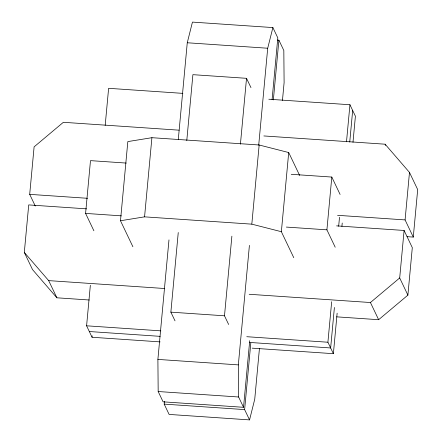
<?xml version="1.0" encoding="UTF-8"?>
<svg xmlns="http://www.w3.org/2000/svg" width="442" height="442" viewBox="0 0 442 442"><rect width="100%" height="100%" fill="white"/><g stroke="black" fill="none" stroke-linecap="round" stroke-linejoin="round"><path stroke-width="0.66" d="M89.262 300.002L56.88 297.798L32.515 269.587L24.31 252.41L28.719 204.911L86.577 208.851M35.266 206.011L29.697 194.358L34.106 146.86L63.366 122.296L179.115 130.18M93.892 230.79L85.588 213.409L90.488 160.634L126.235 163.07M160.126 341.887L92.058 337.257L86.593 325.804L90.35 285.305M105.185 125.384L108.621 88.317L182.872 93.373M92.058 337.257L92.19 335.881M132.898 246.752L120.484 220.751L127.826 141.589L151.91 137.694L259.161 144.993L288.709 152.545L299.643 175.446M120.484 220.751L144.562 216.851L151.91 137.694M249.719 340.699L243.536 407.303L163.098 401.828L158.175 391.524L157.893 359.412L168.977 239.895M178.281 139.611L187.264 42.764L192.447 22.1L272.885 27.575L277.808 37.879L272.073 99.682M175.021 320.848L170.866 312.151L178.253 232.536M186.784 140.562L192.9 74.67L246.525 78.317L250.973 87.632M259.448 348.412L254.736 399.236L249.553 419.9L169.115 414.425L164.192 404.121L164.446 401.375M228.647 324.494L224.492 315.803L231.879 236.183M240.415 144.208L246.525 78.317M243.536 407.303L238.614 396.999L238.332 364.888L249.415 245.371M258.719 145.087L267.703 48.239L272.885 27.575M293.775 257.703L281.361 231.707L251.813 224.155L259.161 144.993M249.553 419.9L244.63 409.596L250.807 342.986M273.36 99.909L278.902 40.172L277.526 40.078M282.455 100.45L284.107 82.588L283.825 50.476L278.902 40.172M281.361 231.707L288.709 152.545M335.207 247.222L326.909 229.834L331.804 177.06L291.239 174.303M252.249 348.158L333.378 353.683L327.909 342.23L331.666 301.737M338.671 226.232L339.495 217.309M346.5 141.81L349.942 104.743L268.813 99.223M334.401 307.461L330.644 347.959L249.515 342.434M341.915 226.47L342.23 223.039M349.744 142.042L352.672 110.472M333.378 353.683L337.136 313.185M352.987 142.28L355.407 116.196L349.942 104.743M336.605 316.842L378.634 319.704L407.894 295.14L399.695 277.963L404.099 230.464L336.6 225.873M407.082 236.663L413.281 237.089L405.082 219.912L409.485 172.413L385.12 144.202L263.857 135.948M407.894 295.14L412.303 247.642L404.099 230.464M413.281 237.089L417.69 189.59L409.485 172.413M249.172 294.273L370.435 302.527L399.695 277.963M187.264 42.764L267.703 48.239M29.697 194.358L87.555 198.298M337.577 215.315L405.082 219.912M144.562 216.851L251.813 224.155M85.588 213.409L121.34 215.845M286.344 227.077L326.909 229.834M24.31 252.41L48.675 280.62L164.424 288.504M170.866 312.151L224.492 315.803M86.593 325.804L160.844 330.859M246.78 336.71L327.909 342.23M89.328 331.528L160.142 336.351M157.893 359.412L238.332 364.888M158.175 391.524L238.614 396.999M164.192 404.121L244.63 409.596M385.12 144.202L385.706 145.429M331.804 177.06L340.102 194.447M370.435 302.527L378.634 319.704M48.675 280.62L56.88 297.798"/></g></svg>
